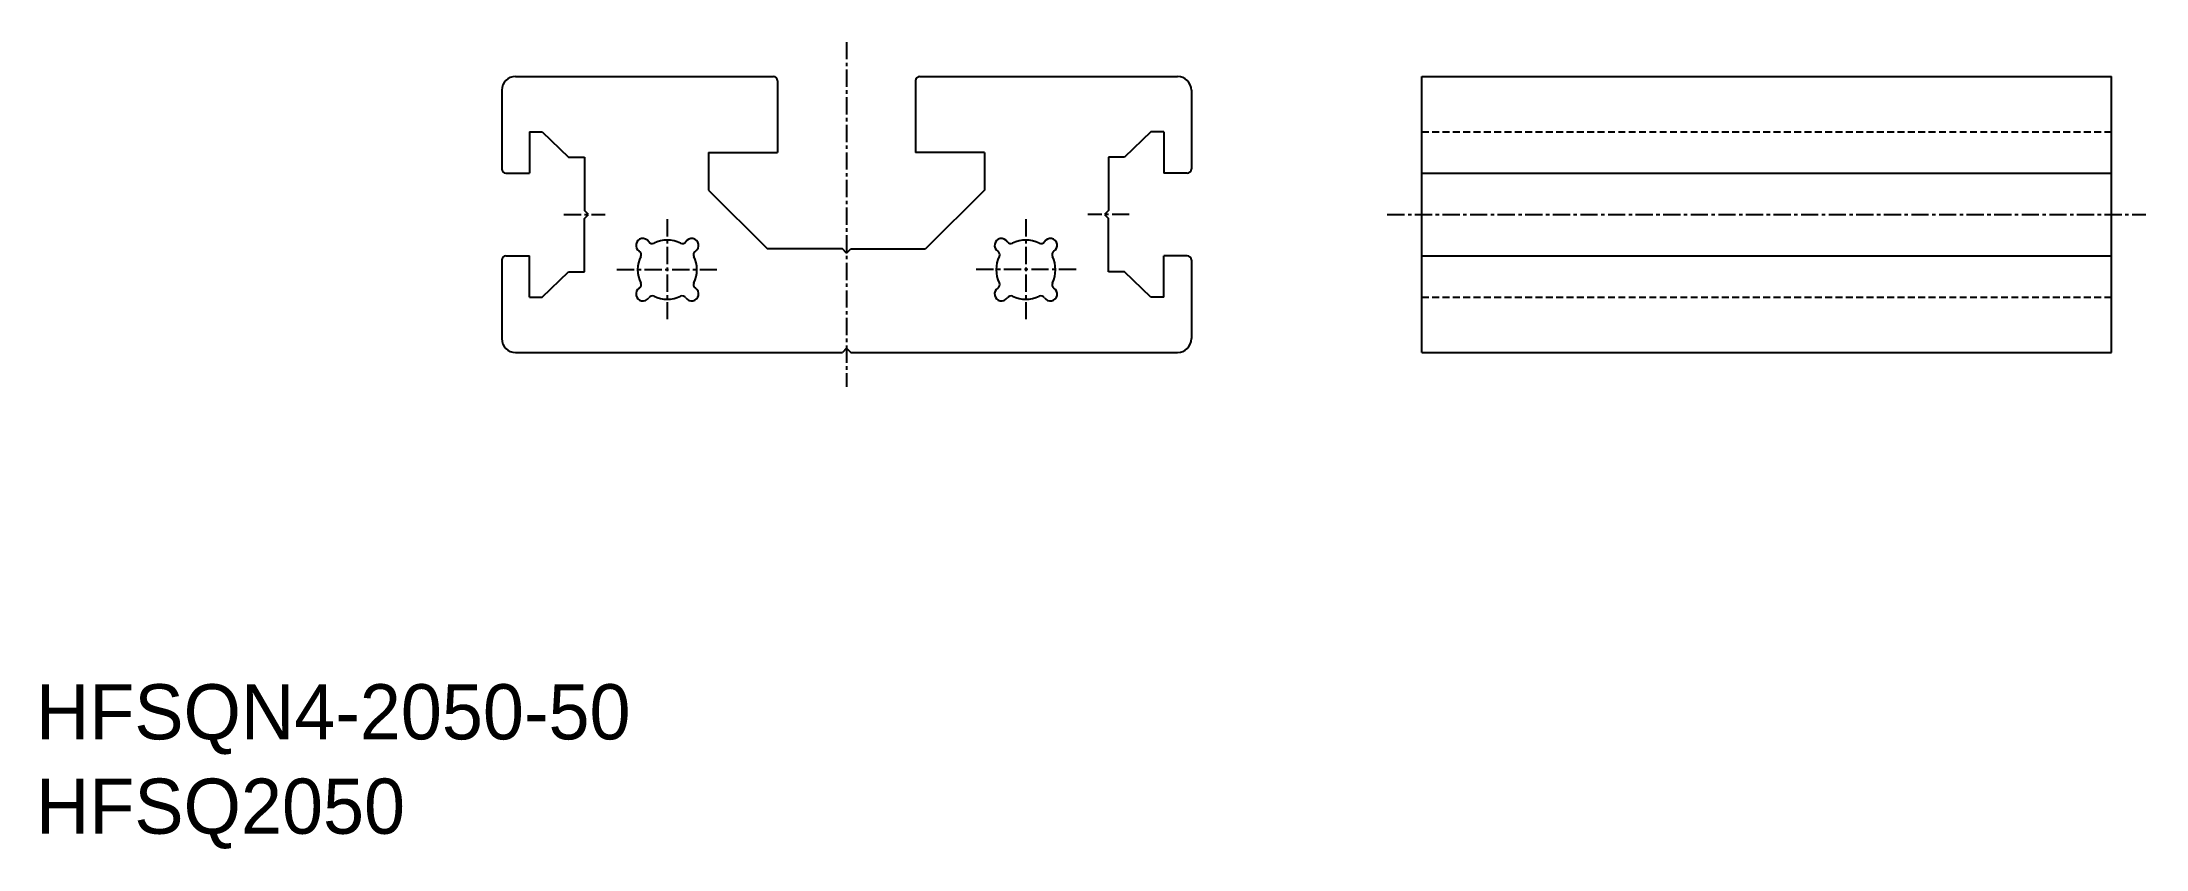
# Model space of a CAD drawing. Extents: x 0 to 153, y -1 to 57.
import ezdxf

# ---------------------------------------------------------------- set-up
doc = ezdxf.new("R2010")
doc.units = 0
doc.linetypes.add('CENTER', pattern=[2, 1.25, -0.25, 0.25, -0.25])
doc.linetypes.add('DASHED', pattern=[0.75, 0.5, -0.25])
doc.layers.get('0').update_dxf_attribs({"linetype": 'CONTINUOUS'})
doc.layers.add('CENTER', color=1, linetype='CENTER')

msp = doc.modelspace()

# ---------------------------------------------------------------- linework, layer by layer
at = {"color": 7, "linetype": 'CONTINUOUS'}
for p, q in [((33.77, 53.89), (33.77, 48.19)), ((34.77, 54.89), (53.47, 54.89)), ((53.77, 54.59), (53.77, 49.39)), ((63.77, 54.59), (63.77, 49.39)), ((64.07, 54.89), (82.77, 54.89)), ((83.77, 53.89), (83.77, 48.19)), ((100.48, 34.89), (100.48, 54.89)), ((100.48, 54.89), (150.48, 54.89)), ((150.48, 34.89), (150.48, 54.89)), ((35.77, 50.89), (36.71, 50.89)), ((35.77, 50.89), (35.77, 47.89)), ((36.71, 50.89), (38.61, 49.04)), ((80.83, 50.89), (78.93, 49.04)), ((81.77, 50.89), (80.83, 50.89)), ((81.77, 50.89), (81.77, 47.89)), ((38.61, 49.04), (39.77, 49.04)), ((39.77, 49.04), (39.77, 45.19)), ((48.77, 49.39), (53.77, 49.39)), ((48.77, 49.39), (48.77, 46.65)), ((68.77, 49.39), (63.77, 49.39)), ((68.77, 49.39), (68.77, 46.65)), ((77.77, 49.04), (77.77, 45.19)), ((78.93, 49.04), (77.77, 49.04)), ((34.07, 47.89), (35.77, 47.89)), ((83.47, 47.89), (81.77, 47.89)), ((100.48, 47.89), (150.48, 47.89)), ((48.77, 46.65), (53.04, 42.39)), ((68.77, 46.65), (64.5, 42.39)), ((40.07, 44.89), (39.77, 45.19)), ((39.77, 44.59), (40.07, 44.89)), ((39.77, 40.74), (39.77, 44.59)), ((77.77, 45.19), (77.47, 44.89)), ((77.47, 44.89), (77.77, 44.59)), ((77.77, 40.74), (77.77, 44.59)), ((33.77, 41.59), (33.77, 35.89)), ((34.07, 41.89), (35.77, 41.89)), ((35.77, 38.89), (35.77, 41.89)), ((58.47, 42.39, 1), (53.04, 42.39, 1)), ((58.77, 42.09, 1), (58.47, 42.39, 1)), ((58.77, 42.09, 1), (59.07, 42.39, 1)), ((59.07, 42.39, 1), (64.5, 42.39, 1)), ((81.77, 38.89), (81.77, 41.89)), ((83.47, 41.89), (81.77, 41.89)), ((83.77, 41.59), (83.77, 35.89)), ((100.48, 41.89), (150.48, 41.89)), ((36.71, 38.89), (38.61, 40.74)), ((38.61, 40.74), (39.77, 40.74)), ((78.93, 40.74), (77.77, 40.74)), ((80.83, 38.89), (78.93, 40.74)), ((35.77, 38.89), (36.71, 38.89)), ((81.77, 38.89), (80.83, 38.89)), ((58.77, 35.19), (58.47, 34.89)), ((58.77, 35.19), (59.07, 34.89)), ((34.77, 34.89), (58.47, 34.89)), ((59.07, 34.89), (82.77, 34.89)), ((100.48, 34.89), (150.48, 34.89))]:
    msp.add_line(p, q, dxfattribs=at)
at = {"color": 3, "linetype": 'DASHED'}
for p, q in [((100.48, 50.89), (150.48, 50.89)), ((100.48, 38.89), (150.48, 38.89))]:
    msp.add_line(p, q, dxfattribs=at)
at = {"color": 7, "linetype": 'CONTINUOUS'}
for centre, radius, start, end in [((34.77, 53.89), 1, 90, 180), ((53.47, 54.59), 0.3, 0, 90), ((64.07, 54.59), 0.3, 90, 180), ((82.77, 53.89), 1, 0, 90), ((34.07, 48.19), 0.3, 180, 270), ((83.47, 48.19), 0.3, 270, 0), ((44, 42.65), 0.5, 32.1808, 237.8192), ((44.68, 43.08), 0.3, 212.1808, 296.4343), ((45.77, 40.89), 2.15, 63.5657, 116.4343), ((46.86, 43.08), 0.3, 243.5657, 327.8192), ((47.54, 42.65), 0.5, 302.1807, 147.8192), ((70, 42.65), 0.5, 32.1808, 237.8193), ((70.68, 43.08), 0.3, 212.1808, 296.4343), ((71.77, 40.89), 2.15, 63.584, 116.4343), ((72.86, 43.08), 0.3, 243.435, 327.8192), ((73.54, 42.65), 0.5, 302.1807, 147.8192), ((34.07, 41.59), 0.3, 90, 180), ((45.77, 40.89), 2.15, 153.5657, 206.4343), ((43.58, 41.98), 0.3, 333.5657, 57.8192), ((47.97, 41.98), 0.3, 122.1807, 206.4343), ((45.77, 40.89), 2.15, 333.5657, 26.4343), ((71.77, 40.89), 2.15, 153.5657, 206.4343), ((69.58, 41.98), 0.3, 333.5657, 57.8193), ((73.97, 41.98), 0.3, 122.1807, 206.6198), ((71.77, 40.89), 2.15, 333.5657, 26.4084), ((83.47, 41.59), 0.3, 0, 90), ((43.58, 39.8), 0.3, 302.1809, 26.4343), ((47.97, 39.8), 0.3, 153.5657, 237.8193), ((69.58, 39.8), 0.3, 302.1807, 26.4343), ((73.97, 39.8), 0.3, 153.5657, 237.8191), ((44, 39.12), 0.5, 122.1809, 327.8192), ((44.68, 38.69), 0.3, 63.5657, 147.8192), ((45.77, 40.89), 2.15, 243.5657, 296.4343), ((46.86, 38.69), 0.3, 32.1808, 116.4343), ((47.54, 39.12), 0.5, 212.1808, 57.8193), ((70, 39.12), 0.5, 122.1807, 327.8192), ((70.68, 38.69), 0.3, 63.5657, 147.8192), ((71.77, 40.89), 2.15, 243.5657, 296.4343), ((72.86, 38.69), 0.3, 32.1808, 116.4343), ((73.54, 39.12), 0.5, 212.1808, 57.8191), ((34.77, 35.89), 1, 180, 270), ((82.77, 35.89), 1, 270, 0)]:
    msp.add_arc(centre, radius, start, end, dxfattribs=at)
at = {"layer": 'CENTER', "color": 1, "linetype": 'CENTER'}
for p, q in [((58.77, 57.39), (58.77, 32.39)), ((38.27, 44.89), (41.27, 44.89)), ((45.77, 44.54), (45.77, 37.24)), ((71.77, 44.54), (71.77, 37.24)), ((79.27, 44.89), (76.27, 44.89)), ((97.98, 44.89), (152.98, 44.89)), ((42.12, 40.89), (49.42, 40.89)), ((75.42, 40.89), (68.12, 40.89))]:
    msp.add_line(p, q, dxfattribs=at)

# ---------------------------------------------------------------- texts
at = {"color": 7, "linetype": 'CONTINUOUS'}
for s, p in [('HFSQN4-2050-50', (0, 6.84)), ('HFSQ2050', (0, 0))]:
    msp.add_text(s, height=4, dxfattribs=at).set_placement(p)

doc.saveas('drawing.dxf')
